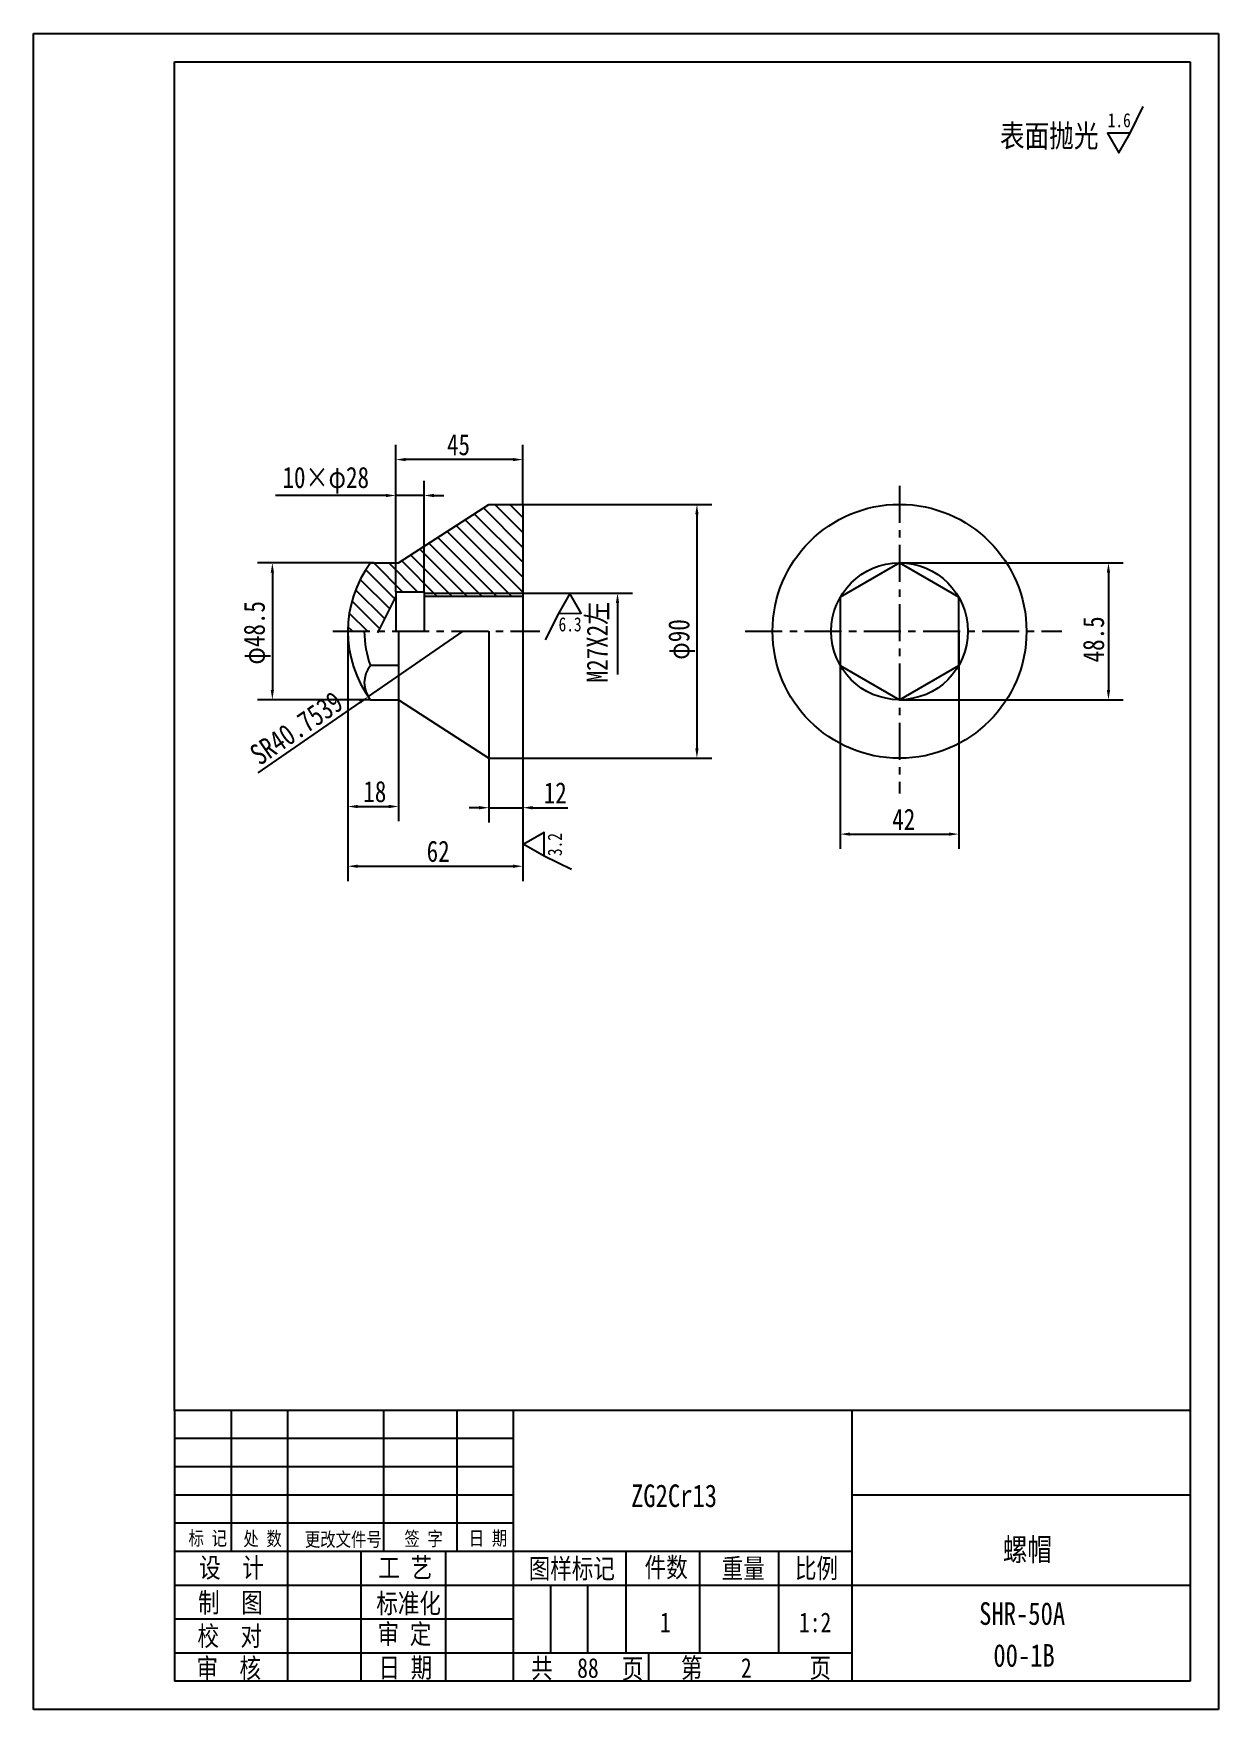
# Model space of a CAD drawing. Extents: x 227 to 647, y 9 to 603.
import ezdxf

# ---------------------------------------------------------------- set-up
doc = ezdxf.new("R2010")
doc.units = 0
doc.header["$LTSCALE"] = 10.5
doc.header["$MEASUREMENT"] = 0
doc.linetypes.add('CENTER', pattern=[2, 1.25, -0.25, 0.25, -0.25])
doc.layers.get('0').update_dxf_attribs({"color": 2, "linetype": 'CONTINUOUS'})
doc.layers.get('DEFPOINTS').update_dxf_attribs({"linetype": 'CONTINUOUS'})
doc.layers.add('PART', color=3, linetype='CONTINUOUS')
doc.layers.add('SMPEN_THICK', color=7, linetype='CONTINUOUS')
doc.styles.add('HZDX', font='', dxfattribs={"width": 0.8, "height": 7.5})
doc.styles.get("Standard").update_dxf_attribs({"font": 'txt', "height": 3.75, "bigfont": 'hzfs'})
doc.styles.get('HZDX').set_extended_font_data('SimSun')
doc.dimstyles.get("Standard").update_dxf_attribs({"dimtxt": 0.18, "dimasz": 0.18, "dimexe": 0.18, "dimexo": 0.0625, "dimgap": 0.09, "dimtad": 0, "dimtih": 1, "dimtoh": 1, "dimdec": 4, "dimzin": 0, "dimdsep": 46, "dimtxsty": 'Standard', "dimcen": 0.09, "dimadec": 0, "dimazin": 0, "dimtfac": 1, "dimtdec": 4, "dimtofl": 0, "dimtmove": 0, "dimatfit": 3, "dimfxl": 1, "dimtolj": 1, "dimtzin": 0, "dimarcsym": 0})

# ---------------------------------------------------------------- blocks, each defined once
blk = doc.blocks.new('*D4')
at = {"color": 2, "linetype": 'ByBlock', "transparency": 16777216}
for p, q in [((400.86, 436.4), (467.83, 436.4)), ((462.58, 432.9), (462.58, 349.9)), ((400.86, 346.4), (467.83, 346.4))]:
    blk.add_line(p, q, dxfattribs=at)
for points in [[(462, 432.9), (463.16, 432.9), (462.58, 436.4)], [(462, 349.9), (463.16, 349.9), (462.58, 346.4)]]:
    blk.add_solid(points, dxfattribs=at)
at = {"layer": 'DEFPOINTS', "color": 0, "linetype": 'ByBlock', "transparency": 16777216}
for p in [(400.86, 436.4), (400.86, 346.4), (462.58, 346.4)]:
    blk.add_point(p, dxfattribs=at)
at = {"color": 2, "linetype": 'ByBlock', "transparency": 16777216, "insert": (457.18, 388.5), "char_height": 7.5, "attachment_point": 5, "rotation": 90, "style": 'HZDX'}
blk.add_mtext('\\A1;φ90', dxfattribs=at)
blk = doc.blocks.new('*D5')
at = {"color": 2, "linetype": 'ByBlock', "transparency": 16777216}
for p, q in [((355.86, 405.4), (355.86, 457.51)), ((400.86, 436.4), (400.86, 457.51)), ((397.36, 452.26), (359.36, 452.26))]:
    blk.add_line(p, q, dxfattribs=at)
for points in [[(359.36, 452.84), (359.36, 451.68), (355.86, 452.26)], [(397.36, 452.84), (397.36, 451.68), (400.86, 452.26)]]:
    blk.add_solid(points, dxfattribs=at)
at = {"layer": 'DEFPOINTS', "color": 0, "linetype": 'ByBlock', "transparency": 16777216}
for p in [(355.86, 452.26), (400.86, 436.4), (355.86, 405.4)]:
    blk.add_point(p, dxfattribs=at)
at = {"color": 2, "linetype": 'ByBlock', "transparency": 16777216, "insert": (378.07, 457.51), "char_height": 7.5, "attachment_point": 5, "style": 'HZDX'}
blk.add_mtext('\\A1;45', dxfattribs=at)
blk = doc.blocks.new('*D6')
at = {"color": 2, "linetype": 'ByBlock', "transparency": 16777216}
for p, q in [((355.86, 405.4), (355.86, 444.78)), ((365.86, 405.4), (365.86, 444.78)), ((352.36, 439.53), (313.19, 439.53)), ((365.86, 439.53), (355.86, 439.53)), ((369.36, 439.53), (372.86, 439.53))]:
    blk.add_line(p, q, dxfattribs=at)
for points in [[(352.36, 440.11), (352.36, 438.95), (355.86, 439.53)], [(369.36, 440.11), (369.36, 438.95), (365.86, 439.53)]]:
    blk.add_solid(points, dxfattribs=at)
at = {"layer": 'DEFPOINTS', "color": 0, "linetype": 'ByBlock', "transparency": 16777216}
for p in [(365.86, 439.53), (355.86, 405.4), (365.86, 405.4)]:
    blk.add_point(p, dxfattribs=at)
at = {"color": 2, "linetype": 'ByBlock', "transparency": 16777216, "insert": (331.02, 444.92), "char_height": 7.5, "attachment_point": 5, "style": 'HZDX'}
blk.add_mtext('\\A1;10×φ28', dxfattribs=at)
blk = doc.blocks.new('*D7')
at = {"color": 2, "linetype": 'ByBlock', "transparency": 16777216}
for p, q in [((388.86, 391.4), (388.86, 323.63)), ((400.86, 391.4), (400.86, 323.63)), ((385.36, 328.88), (381.86, 328.88)), ((388.86, 328.88), (400.86, 328.88)), ((404.36, 328.88), (416.86, 328.88))]:
    blk.add_line(p, q, dxfattribs=at)
for points in [[(385.36, 329.46), (385.36, 328.29), (388.86, 328.88)], [(404.36, 329.46), (404.36, 328.29), (400.86, 328.88)]]:
    blk.add_solid(points, dxfattribs=at)
at = {"layer": 'DEFPOINTS', "color": 0, "linetype": 'ByBlock', "transparency": 16777216}
for p in [(388.86, 391.4), (400.86, 391.4), (400.86, 328.88)]:
    blk.add_point(p, dxfattribs=at)
at = {"color": 2, "linetype": 'ByBlock', "transparency": 16777216, "insert": (412.36, 334.13), "char_height": 7.5, "attachment_point": 5, "style": 'HZDX'}
blk.add_mtext('\\A1;12', dxfattribs=at)
blk = doc.blocks.new('*D8')
at = {"color": 2, "linetype": 'ByBlock', "transparency": 16777216}
for p, q in [((338.86, 391.4), (338.86, 302.88)), ((400.86, 391.4), (400.86, 302.88)), ((342.36, 308.13), (397.36, 308.13))]:
    blk.add_line(p, q, dxfattribs=at)
for points in [[(342.36, 308.71), (342.36, 307.55), (338.86, 308.13)], [(397.36, 308.71), (397.36, 307.55), (400.86, 308.13)]]:
    blk.add_solid(points, dxfattribs=at)
at = {"layer": 'DEFPOINTS', "color": 0, "linetype": 'ByBlock', "transparency": 16777216}
for p in [(338.86, 391.4), (400.86, 391.4), (400.86, 308.13)]:
    blk.add_point(p, dxfattribs=at)
at = {"color": 2, "linetype": 'ByBlock', "transparency": 16777216, "insert": (370.87, 313.38), "char_height": 7.5, "attachment_point": 5, "style": 'HZDX'}
blk.add_mtext('\\A1;62', dxfattribs=at)
blk = doc.blocks.new('*D9')
at = {"color": 2, "linetype": 'ByBlock', "transparency": 16777216}
for p, q in [((534.39, 415.65), (613.7, 415.65)), ((608.45, 412.15), (608.45, 370.65)), ((534.39, 367.15), (613.7, 367.15))]:
    blk.add_line(p, q, dxfattribs=at)
for points in [[(607.87, 412.15), (609.04, 412.15), (608.45, 415.65)], [(607.87, 370.65), (609.04, 370.65), (608.45, 367.15)]]:
    blk.add_solid(points, dxfattribs=at)
at = {"layer": 'DEFPOINTS', "color": 0, "linetype": 'ByBlock', "transparency": 16777216}
for p in [(534.39, 415.65), (534.39, 367.15), (608.45, 367.15)]:
    blk.add_point(p, dxfattribs=at)
at = {"color": 2, "linetype": 'ByBlock', "transparency": 16777216, "insert": (603.2, 388.54), "char_height": 7.5, "attachment_point": 5, "rotation": 90, "style": 'HZDX'}
blk.add_mtext('\\A1;48.5', dxfattribs=at)
blk = doc.blocks.new('*D10')
at = {"color": 2, "linetype": 'ByBlock', "transparency": 16777216}
for p, q in [((513.39, 391.4), (513.39, 314.27)), ((555.39, 391.4), (555.39, 314.27)), ((516.89, 319.52), (551.89, 319.52))]:
    blk.add_line(p, q, dxfattribs=at)
for points in [[(516.89, 320.1), (516.89, 318.94), (513.39, 319.52)], [(551.89, 320.1), (551.89, 318.94), (555.39, 319.52)]]:
    blk.add_solid(points, dxfattribs=at)
at = {"layer": 'DEFPOINTS', "color": 0, "linetype": 'ByBlock', "transparency": 16777216}
for p in [(513.39, 391.4), (555.39, 391.4), (555.39, 319.52)]:
    blk.add_point(p, dxfattribs=at)
at = {"color": 2, "linetype": 'ByBlock', "transparency": 16777216, "insert": (535.88, 324.77), "char_height": 7.5, "attachment_point": 5, "style": 'HZDX'}
blk.add_mtext('\\A1;42', dxfattribs=at)
blk = doc.blocks.new('*D11')
at = {"color": 2, "linetype": 'ByBlock', "transparency": 16777216}
for p, q in [((348.02, 415.65), (306.84, 415.65)), ((312.09, 412.15), (312.09, 370.65)), ((346.86, 367.15), (306.84, 367.15))]:
    blk.add_line(p, q, dxfattribs=at)
for points in [[(311.51, 412.15), (312.68, 412.15), (312.09, 415.65)], [(311.51, 370.65), (312.68, 370.65), (312.09, 367.15)]]:
    blk.add_solid(points, dxfattribs=at)
at = {"layer": 'DEFPOINTS', "color": 0, "linetype": 'ByBlock', "transparency": 16777216}
for p in [(348.02, 415.65), (312.09, 367.15), (346.86, 367.15)]:
    blk.add_point(p, dxfattribs=at)
at = {"color": 2, "linetype": 'ByBlock', "transparency": 16777216, "insert": (306.7, 390.85), "char_height": 7.5, "attachment_point": 5, "rotation": 90, "style": 'HZDX'}
blk.add_mtext('\\A1;φ48.5', dxfattribs=at)
blk = doc.blocks.new('*D12')
at = {"color": 2, "linetype": 'ByBlock', "transparency": 16777216}
for p, q in [((379.61, 391.4), (346.07, 368.25)), ((343.19, 366.26), (306.92, 341.23))]:
    blk.add_line(p, q, dxfattribs=at)
blk.add_solid([(342.86, 366.74), (343.52, 365.78), (346.07, 368.25)], dxfattribs=at)
at = {"layer": 'DEFPOINTS', "color": 0, "linetype": 'ByBlock', "transparency": 16777216}
for p in [(379.61, 391.4), (346.07, 368.25)]:
    blk.add_point(p, dxfattribs=at)
at = {"color": 2, "linetype": 'ByBlock', "transparency": 16777216, "insert": (320.63, 357.07), "char_height": 7.5, "attachment_point": 5, "rotation": 34.6132, "style": 'HZDX'}
blk.add_mtext('\\A1;SR40.7539', dxfattribs=at)

msp = doc.modelspace()

# ---------------------------------------------------------------- hatches: boundary and pattern name
at = {"layer": 'SMPEN_THICK'}
h = msp.add_hatch(dxfattribs=at)
h.set_pattern_fill('ANSI31', color=256, scale=30, angle=90, style=0)
h.paths.add_polyline_path([(338.85639, 391.40086), (349.6678, 391.40086), (355.85639, 403.90086), (355.85639, 405.40089), (365.85639, 405.40089), (365.85639, 404.90086), (400.85639, 404.90086), (400.85639, 436.40086), (388.85639, 436.40086), (356.85639, 415.65086), (346.85639, 415.65086, 0.160689311)])
h.paths.add_polyline_path([(400.85639, 403.90086), (400.85639, 404.90086), (365.85639, 404.90086), (365.85639, 403.90086)], flags=17)

# ---------------------------------------------------------------- linework, layer by layer
at = {"color": 2, "linetype": 'ByBlock'}
for p, q in [((400.85639, 404.90086), (439.68998, 404.90086)), ((434.43998, 401.40086), (434.43998, 376.14591)), ((338.85639, 391.40086), (338.85639, 324.04891)), ((356.85639, 367.15086), (356.85639, 324.04891)), ((400.85639, 346.40086), (450.3001, 346.40086)), ((342.35639, 329.29891), (353.35639, 329.29891))]:
    msp.add_line(p, q, dxfattribs=at)
for points in [[(433.85665, 401.40086), (435.02331, 401.40086), (434.43998, 404.90086)], [(342.35639, 329.88225), (342.35639, 328.71558), (338.85639, 329.29891)], [(353.35639, 329.88225), (353.35639, 328.71558), (356.85639, 329.29891)]]:
    msp.add_solid(points, dxfattribs=at)
at = {"layer": 'DEFPOINTS', "color": 0, "linetype": 'ByBlock'}
for p in [(400.85639, 406.40086), (400.85639, 404.90086), (338.85639, 391.40086), (356.85639, 367.15086), (356.85639, 329.29891)]:
    msp.add_point(p, dxfattribs=at)
at = {"layer": 'PART', "linetype": 'Continuous'}
for p, q in [((227.44246, 603.26845), (647.44246, 603.26845)), ((647.44246, 603.26845), (647.44246, 9.26845)), ((297.44246, 115.26845), (297.44246, 65.26845)), ((317.44246, 115.26845), (317.44246, 19.26845)), ((351.44246, 115.26845), (351.44246, 65.26845)), ((377.44246, 115.26845), (377.44246, 65.26845)), ((397.44246, 115.26845), (397.44246, 19.26845)), ((517.44246, 115.26845), (517.44246, 19.26845)), ((637.44246, 85.26845), (517.44246, 85.26845)), ((343.44246, 65.26845), (343.44246, 19.26845)), ((373.44246, 65.26845), (373.44246, 19.26845)), ((437.44246, 65.26845), (437.44246, 29.26845)), ((463.44246, 65.26845), (463.44246, 29.26845)), ((491.44246, 65.26845), (491.44246, 29.26845)), ((410.64246, 53.26845), (410.64246, 29.26845)), ((423.84246, 53.26845), (423.84246, 29.26845)), ((637.44246, 53.26845), (517.44246, 53.26845)), ((445.44246, 29.26845), (445.44246, 19.26845)), ((647.44246, 9.26845), (227.44246, 9.26845))]:
    msp.add_line(p, q, dxfattribs=at)
at = {"layer": 'PART', "color": 5, "linetype": 'Continuous'}
msp.add_line((388.85639, 391.40086), (388.85639, 346.40086), dxfattribs=at)
at = {"layer": 'SMPEN_THICK', "color": 3}
msp.add_line((227.44246, 9.26845), (227.44246, 603.26845), dxfattribs=at)
at = {"layer": 'SMPEN_THICK', "color": 4}
for p, q in [((277.44246, 593.26845), (637.44246, 593.26845)), ((277.44246, 115.26845), (277.44246, 593.26845)), ((637.44246, 593.26845), (637.44246, 19.26845)), ((356.85639, 415.65086), (388.85639, 436.40086)), ((388.85639, 436.40086), (400.85639, 436.40086)), ((400.85639, 436.40086), (400.85639, 346.40086)), ((346.85639, 415.65086), (356.85639, 415.65086)), ((534.39353, 415.65086), (513.39241, 403.52586)), ((555.39464, 403.52586), (534.39353, 415.65086)), ((355.85639, 405.40089), (355.85639, 391.40086)), ((355.85639, 405.40089), (365.85639, 405.40089)), ((365.85639, 405.40089), (365.85639, 391.40086)), ((355.85639, 403.90086), (349.42026, 390.90086)), ((365.85639, 403.90086), (400.85639, 403.90086)), ((513.39241, 403.52586), (513.39241, 379.27586)), ((555.39464, 379.27586), (555.39464, 403.52586)), ((356.85639, 391.40086), (356.85639, 367.15086)), ((356.85639, 379.27586), (346.85639, 379.27586)), ((513.39241, 379.27586), (534.39353, 367.15086)), ((534.39353, 367.15086), (555.39464, 379.27586)), ((346.85639, 367.15086), (356.85639, 367.15086)), ((356.85639, 367.15086), (388.85639, 346.40086)), ((388.85639, 346.40086), (400.85639, 346.40086)), ((277.44246, 115.26845), (277.44246, 19.26845)), ((637.44246, 115.26845), (277.44246, 115.26845)), ((637.44246, 19.26845), (277.44246, 19.26845))]:
    msp.add_line(p, q, dxfattribs=at)
at = {"layer": 'SMPEN_THICK'}
for p, q in [((616.1039, 568.00268), (620.79382, 577.43232)), ((365.85639, 404.90086), (400.85639, 404.90086)), ((413.50302, 397.74864), (408.8131, 388.319)), ((408.45348, 311.87526), (418.14845, 307.05337)), ((397.44246, 105.26845), (277.44246, 105.26845)), ((397.44246, 95.26845), (277.44246, 95.26845)), ((397.44246, 85.26845), (277.44246, 85.26845)), ((397.44246, 75.26845), (277.44246, 75.26845)), ((517.44246, 65.26845), (277.44246, 65.26845)), ((517.44246, 53.26845), (277.44246, 53.26845)), ((397.44246, 41.26845), (277.44246, 41.26845)), ((517.44246, 29.26845), (277.44246, 29.26845))]:
    msp.add_line(p, q, dxfattribs=at)
at = {"layer": 'SMPEN_THICK', "linetype": 'CENTER'}
for p, q in [((534.39353, 443.00074), (534.39353, 333.86109)), ((333.53413, 391.40086), (406.9353, 391.40086)), ((479.72251, 391.40086), (591.96537, 391.40086))]:
    msp.add_line(p, q, dxfattribs=at)
at = {"layer": 'SMPEN_THICK'}
for points in [[(616.1039, 568.00268), (608.06058, 567.95201), (612.12612, 561.01162)], [(413.50302, 397.74864), (421.54634, 397.79931), (417.4808, 404.73969)], [(408.45348, 311.87526), (408.40138, 320.1449), (401.26571, 315.96496)]]:
    msp.add_lwpolyline(points, close=True, dxfattribs=at)
at = {"layer": 'SMPEN_THICK', "color": 4}
for radius in [45, 24.25]:
    msp.add_circle((534.39353, 391.40086), radius, dxfattribs=at)
for centre, radius, start, end in [((379.61029, 391.40086), 40.75391, 143.48487385, 216.51512615), ((379.61026, 391.40084), 34.9261, 179.99997426, 200.31382996), ((354.23021, 373.21334), 9.54604, 140.57421119, 219.42578881)]:
    msp.add_arc(centre, radius, start, end, dxfattribs=at)

# ---------------------------------------------------------------- texts
at = {"color": 2, "linetype": 'ByBlock', "attachment_point": 5, "style": 'HZDX'}
for s, insert, char_height in [('表面抛光', (587.45266, 566.57403), 8), ('1.6', (612.2708, 572.51635), 5), ('6.3', (417.62548, 393.8389), 5), ('\\A1;18', (348.41227, 334.54891), 7.5)]:
    msp.add_mtext(s, dxfattribs=dict(at, insert=insert, char_height=char_height))
at = {"color": 2, "linetype": 'ByBlock', "attachment_point": 5, "rotation": 90, "style": 'HZDX'}
for s, insert, char_height in [('M27X2左', (427.49241, 387.58013), 7.5), ('3.2', (412.24952, 315.81109), 5)]:
    msp.add_mtext(s, dxfattribs=dict(at, insert=insert, char_height=char_height))
at = {"layer": 'SMPEN_THICK', "style": 'HZDX', "width": 0.8}
for s, height, p in [('ZG2Cr13', 8, (439.23051, 81.02405)), ('标 记', 5, (282.3684, 67.4589)), ('处 数', 5, (301.81739, 67.29877)), ('更改文件号', 5, (323.59673, 67.05265)), ('签 字', 5, (358.88674, 67.29576)), ('日 期', 5, (381.71329, 67.46422)), ('螺帽', 8, (570.99167, 61.98061)), ('设  计', 7, (286.16384, 56.03225)), ('工 艺', 7, (349.66934, 56.05473)), ('图样标记', 7, (402.95861, 55.70989)), ('件数', 7, (444.04398, 56.12144)), ('重量', 7, (471.33469, 55.75554)), ('比例', 7, (497.34452, 55.80119)), ('制  图', 7, (285.79778, 43.66202)), ('标准化', 7, (348.9372, 43.38742)), ('1', 7, (449.43803, 36.64675)), ('1:2', 7, (498.7726, 36.64675)), ('SHR-50A', 8, (562.6155, 39.26121)), ('校  对', 7, (285.54624, 31.8178)), ('审 定', 7, (349.34894, 32.52641)), ('00-1B', 8, (567.65477, 24.43381)), ('审  核', 7, (285.18017, 20.43078)), ('日 期', 7, (349.68476, 20.58737)), ('共', 7, (403.82775, 20.40548)), ('88', 7, (420.14711, 20.49678)), ('页', 7, (435.94621, 20.24536)), ('第', 7, (456.89993, 20.49678)), ('2', 7, (478.17442, 20.49678)), ('页', 7, (502.49337, 20.49678))]:
    msp.add_text(s, height=height, dxfattribs=at).set_placement(p)

# ---------------------------------------------------------------- dimensions: what is measured, and where the dimension line sits
at = {"layer": 'SMPEN_THICK'}
for base, p1, p2, picture, middle in [((355.85639, 452.26102), (400.85639, 436.40086), (355.85639, 405.40089), '*D5', (378.06703, 452.26102)), ((400.85639, 308.13137), (338.85639, 391.40086), (400.85639, 391.40086), '*D8', (370.86516, 308.13137)), ((400.85639, 328.87556), (388.85639, 391.40086), (400.85639, 391.40086), '*D7', (412.35639, 328.87556))]:
    dim = msp.add_linear_dim(base=base, p1=p1, p2=p2, dimstyle='Standard', override={"dimtxt": 5, "dimasz": 3.5, "dimexe": 5.25, "dimexo": 0, "dimgap": 1.5, "dimtad": 1, "dimtih": 0, "dimtoh": 0, "dimzin": 8, "dimtxsty": 'HZDX', "dimclrd": 2, "dimclre": 2, "dimclrt": 2, "dimtm": 0.115, "dimtfac": 0.66667, "dimtofl": 1, "dimatfit": 1, "dimtvp": 5, "dimtzin": 8}, dxfattribs=at)
    dim.commit()
    dim.dimension.update_dxf_attribs({"geometry": picture, "text_midpoint": middle, "dimtype": 160})
for base, p1, p2, text, picture, middle in [((365.85639, 439.52864), (355.85639, 405.40089), (365.85639, 405.40089), '<>×φ28', '*D6', (331.02305, 439.52864)), ((555.39464, 319.52049), (513.39241, 391.40086), (555.39464, 391.40086), '42', '*D10', (535.87798, 319.52049))]:
    dim = msp.add_linear_dim(base=base, p1=p1, p2=p2, text=text, dimstyle='Standard', override={"dimtxt": 5, "dimasz": 3.5, "dimexe": 5.25, "dimexo": 0, "dimgap": 1.5, "dimtad": 1, "dimtih": 0, "dimtoh": 0, "dimzin": 8, "dimtxsty": 'HZDX', "dimclrd": 2, "dimclre": 2, "dimclrt": 2, "dimtm": 0.115, "dimtfac": 0.66667, "dimtofl": 1, "dimatfit": 1, "dimtvp": 5, "dimtzin": 8}, dxfattribs=at)
    dim.commit()
    dim.dimension.update_dxf_attribs({"geometry": picture, "text_midpoint": middle, "dimtype": 160})
for base, p1, p2, picture, middle in [((462.58043, 346.40086), (400.85639, 436.40086), (400.85639, 346.40086), '*D4', (462.58043, 388.50221)), ((312.09194, 367.15086), (348.02446, 415.65086), (346.85639, 367.15086), '*D11', (312.09194, 390.84588))]:
    dim = msp.add_linear_dim(base=base, p1=p1, p2=p2, angle=90, text='φ<>', dimstyle='Standard', override={"dimtxt": 5, "dimasz": 3.5, "dimexe": 5.25, "dimexo": 0, "dimgap": 1.5, "dimtad": 1, "dimtih": 0, "dimtoh": 0, "dimzin": 8, "dimtxsty": 'HZDX', "dimclrd": 2, "dimclre": 2, "dimclrt": 2, "dimtm": 0.115, "dimtfac": 0.66667, "dimtofl": 1, "dimatfit": 1, "dimtvp": 5, "dimtzin": 8}, dxfattribs=at)
    dim.commit()
    dim.dimension.update_dxf_attribs({"geometry": picture, "text_midpoint": middle, "dimtype": 160})
dim = msp.add_linear_dim(base=(608.45415, 367.15086), p1=(534.39353, 415.65086), p2=(534.39353, 367.15086), angle=90, dimstyle='Standard', override={"dimtxt": 5, "dimasz": 3.5, "dimexe": 5.25, "dimexo": 0, "dimgap": 1.5, "dimtad": 1, "dimtih": 0, "dimtoh": 0, "dimzin": 8, "dimtxsty": 'HZDX', "dimclrd": 2, "dimclre": 2, "dimclrt": 2, "dimtm": 0.115, "dimtfac": 0.66667, "dimtofl": 1, "dimatfit": 1, "dimtvp": 5, "dimtzin": 8}, dxfattribs=at)
dim.commit()
dim.dimension.update_dxf_attribs({"geometry": '*D9', "text_midpoint": (608.45415, 388.54208), "dimtype": 160})
dim = msp.add_radius_dim(center=(379.61029, 391.40086), mpoint=(346.0696, 368.25128), text='S<>', dimstyle='Standard', override={"dimtxt": 5, "dimasz": 3.5, "dimexe": 5.25, "dimexo": 0, "dimgap": 1.5, "dimtad": 1, "dimtih": 0, "dimtoh": 0, "dimzin": 8, "dimtxsty": 'HZDX', "dimclrd": 2, "dimclre": 2, "dimclrt": 2, "dimtm": 0.115, "dimtfac": 0.66667, "dimtofl": 1, "dimatfit": 1, "dimtvp": 5, "dimtzin": 8}, dxfattribs=at)
dim.commit()
dim.dimension.update_dxf_attribs({"geometry": '*D12', "text_midpoint": (323.61527, 352.75344), "dimtype": 164})

doc.saveas('drawing.dxf')
